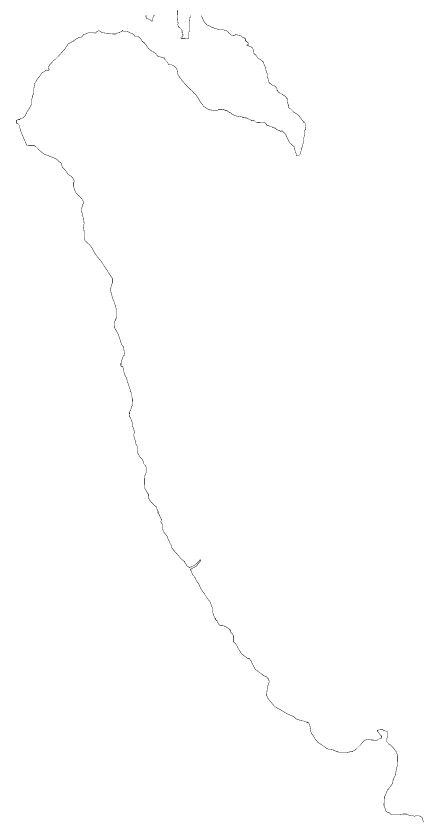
# Model space of a CAD drawing. Header units: metres. Extents: x 290190 to 339802, y 1811045 to 1991312.
# Drawn here: x 301337 to 304190, y 1946250 to 1951883 of the extents above; entities that cross this region are included whole.
import ezdxf

# ---------------------------------------------------------------- set-up
doc = ezdxf.new("R2010")
doc.units = ezdxf.units.M
doc.header["$MEASUREMENT"] = 0
doc.layers.add('HAZARDS LINE', color=1, linetype='Continuous')

msp = doc.modelspace()

# ---------------------------------------------------------------- linework, layer by layer
at = {"layer": 'HAZARDS LINE', "lineweight": 18}
for points in [[(302555.1, 1951888.8, 3.01, 3.01, 0), (302550.6, 1951848.7, 3.01, 3.01, 0), (302549.9, 1951776.4, 3.01, 3.01, 0), (302545.8, 1951772.4, 3.01, 3.01, 0), (302545.4, 1951728.2, 3.01, 3.01, 0), (302541.3, 1951724.2, 3.01, 3.01, 0), (302493.1, 1951724.7, 3.01, 3.01, 0), (302493.2, 1951728.8, 3.01, 3.01, 0), (302489.2, 1951728.8, 3.01, 3.01, 0), (302489.2, 1951732.8, 3.01, 3.01, 0), (302493.3, 1951736.8, 3.01, 3.01, 0), (302501.3, 1951736.7, 3.01, 3.01, 0), (302501.4, 1951744.7, 3.01, 3.01, 0), (302505.4, 1951748.7, 3.01, 3.01, 0), (302505.5, 1951752.7, 3.01, 3.01, 0), (302501.5, 1951752.8, 3.01, 3.01, 0), (302501.6, 1951768.8, 3.01, 3.01, 0), (302497.6, 1951768.9, 3.01, 3.01, 0), (302497.8, 1951785, 3.01, 3.01, 0), (302493.7, 1951785, 3.01, 3.01, 0), (302493.8, 1951789, 3.01, 3.01, 0), (302489.8, 1951793.1, 3.01, 3.01, 0), (302485.8, 1951797.1, 3.01, 3.01, 0), (302481.9, 1951801.2, 3.01, 3.01, 0), (302477.9, 1951805.2, 3.01, 3.01, 0), (302473.9, 1951805.3, 3.01, 3.01, 0), (302473.9, 1951809.3, 3.01, 3.01, 0), (302469.9, 1951813.4, 3.01, 3.01, 0), (302470, 1951817.4, 3.01, 3.01, 0), (302466, 1951821.4, 3.01, 3.01, 0), (302470.1, 1951829.4, 3.01, 3.01, 0), (302466.4, 1951865.6, 3.01, 3.01, 0), (302467.1, 1951925.9, 3.01, 3.01, 0)], [(304188.2, 1946240.8, 3.02, 3.02, 0), (304180.3, 1946261, 3.02, 3.02, 0), (304176.3, 1946273.1, 3.02, 3.02, 0), (304172.3, 1946277.2, 3.02, 3.02, 0), (304156.3, 1946285.4, 3.02, 3.02, 0), (304132.1, 1946285.6, 3.02, 3.02, 0), (304124, 1946281.6, 3.02, 3.02, 0), (304115.9, 1946285.7, 3.02, 3.02, 0), (304095.8, 1946285.9, 3.02, 3.02, 0), (304075.7, 1946294.1, 3.02, 3.02, 0), (304067.6, 1946294.1, 3.02, 3.02, 0), (304067.6, 1946298.2, 3.02, 3.02, 0), (304043.4, 1946298.4, 3.02, 3.02, 0), (304019.2, 1946294.5, 3.02, 3.02, 0), (303966.8, 1946294.9, 3.02, 3.02, 0), (303954.7, 1946299, 3.02, 3.02, 0), (303946.7, 1946307.2, 3.02, 3.02, 0), (303934.6, 1946311.3, 3.02, 3.02, 0), (303922.6, 1946319.4, 3.02, 3.02, 0), (303922.6, 1946323.5, 3.02, 3.02, 0), (303918.7, 1946335.6, 3.02, 3.02, 0), (303910.8, 1946355.8, 3.02, 3.02, 0), (303911.1, 1946404.2, 3.02, 3.02, 0), (303915.2, 1946408.2, 3.02, 3.02, 0), (303915.3, 1946420.3, 3.02, 3.02, 0), (303923.5, 1946436.4, 3.02, 3.02, 0), (303927.6, 1946448.5, 3.02, 3.02, 0), (303935.8, 1946468.6, 3.02, 3.02, 0), (303939.9, 1946468.6, 3.02, 3.02, 0), (303956.2, 1946492.6, 3.02, 3.02, 0), (303968.4, 1946508.7, 3.02, 3.02, 0), (303976.7, 1946544.9, 3.02, 3.02, 0), (303984.9, 1946557, 3.02, 3.02, 0), (303989, 1946569, 3.02, 3.02, 0), (303993.2, 1946589.2, 3.02, 3.02, 0), (303997.4, 1946613.3, 3.02, 3.02, 0), (304001.6, 1946629.4, 3.02, 3.02, 0), (304005.7, 1946645.5, 3.02, 3.02, 0), (304006.1, 1946702, 3.02, 3.02, 0), (304002.2, 1946718.2, 3.02, 3.02, 0), (303998.2, 1946722.2, 3.02, 3.02, 0), (303998.3, 1946734.3, 3.02, 3.02, 0), (303990.3, 1946738.4, 3.02, 3.02, 0), (303986.3, 1946746.5, 3.02, 3.02, 0), (303978.3, 1946758.7, 3.02, 3.02, 0), (303958.3, 1946779, 3.02, 3.02, 0), (303946.3, 1946787.2, 3.02, 3.02, 0), (303938.3, 1946795.3, 3.02, 3.02, 0), (303930.3, 1946803.4, 3.02, 3.02, 0), (303930.4, 1946823.6, 3.02, 3.02, 0), (303934.6, 1946843.7, 3.02, 3.02, 0), (303934.9, 1946876, 3.02, 3.02, 0), (303922.8, 1946876.1, 3.02, 3.02, 0), (303918.8, 1946880.2, 3.02, 3.02, 0), (303910.7, 1946880.2, 3.02, 3.02, 0), (303910.7, 1946884.2, 3.02, 3.02, 0), (303906.7, 1946884.3, 3.02, 3.02, 0), (303902.7, 1946888.3, 3.02, 3.02, 0), (303894.7, 1946892.4, 3.02, 3.02, 0), (303890.6, 1946888.4, 3.02, 3.02, 0), (303886.6, 1946888.5, 3.02, 3.02, 0), (303862.3, 1946884.6, 3.02, 3.02, 0), (303862.3, 1946880.6, 3.02, 3.02, 0), (303866.3, 1946880.6, 3.02, 3.02, 0), (303866.3, 1946876.5, 3.02, 3.02, 0), (303870.3, 1946872.5, 3.02, 3.02, 0), (303870.3, 1946868.4, 3.02, 3.02, 0), (303878.3, 1946860.3, 3.02, 3.02, 0), (303890.3, 1946844.1, 3.02, 3.02, 0), (303894.3, 1946844, 3.02, 3.02, 0), (303894.2, 1946831.9, 3.02, 3.02, 0), (303890.1, 1946827.9, 3.02, 3.02, 0), (303886.1, 1946823.9, 3.02, 3.02, 0), (303874, 1946824, 3.02, 3.02, 0), (303869.9, 1946820, 3.02, 3.02, 0), (303865.9, 1946820, 3.02, 3.02, 0), (303865.8, 1946816, 3.02, 3.02, 0), (303845.7, 1946812.1, 3.02, 3.02, 0), (303837.6, 1946816.2, 3.02, 3.02, 0), (303821.5, 1946816.3, 3.02, 3.02, 0), (303789.3, 1946820.6, 3.02, 3.02, 0), (303773.1, 1946812.7, 3.02, 3.02, 0), (303760.9, 1946800.7, 3.02, 3.02, 0), (303748.7, 1946784.6, 3.02, 3.02, 0), (303732.4, 1946768.6, 3.02, 3.02, 0), (303720.2, 1946756.6, 3.02, 3.02, 0), (303712.1, 1946748.6, 3.02, 3.02, 0), (303691.8, 1946736.7, 3.02, 3.02, 0), (303683.8, 1946736.7, 3.02, 3.02, 0), (303671.6, 1946732.8, 3.02, 3.02, 0), (303651.4, 1946728.9, 3.02, 3.02, 0), (303595, 1946729.3, 3.02, 3.02, 0), (303591, 1946733.4, 3.02, 3.02, 0), (303574.9, 1946737.5, 3.02, 3.02, 0), (303558.8, 1946745.7, 3.02, 3.02, 0), (303534.6, 1946749.9, 3.02, 3.02, 0), (303522.5, 1946750, 3.02, 3.02, 0), (303502.5, 1946762.3, 3.02, 3.02, 0), (303478.4, 1946778.6, 3.02, 3.02, 0), (303462.3, 1946790.8, 3.02, 3.02, 0), (303446.3, 1946799, 3.02, 3.02, 0), (303442.3, 1946807.1, 3.02, 3.02, 0), (303430.3, 1946819.3, 3.02, 3.02, 0), (303414.4, 1946847.7, 3.02, 3.02, 0), (303402.4, 1946863.9, 3.02, 3.02, 0), (303398.5, 1946876, 3.02, 3.02, 0), (303394.6, 1946900.2, 3.02, 3.02, 0), (303390.8, 1946924.5, 3.02, 3.02, 0), (303378.8, 1946940.7, 3.02, 3.02, 0), (303378.8, 1946936.7, 3.02, 3.02, 0), (303374.7, 1946936.7, 3.02, 3.02, 0), (303374.8, 1946940.7, 3.02, 3.02, 0), (303354.6, 1946944.9, 3.02, 3.02, 0), (303338.5, 1946953.1, 3.02, 3.02, 0), (303310.3, 1946957.4, 3.02, 3.02, 0), (303294.3, 1946965.5, 3.02, 3.02, 0), (303282.3, 1946977.7, 3.02, 3.02, 0), (303266.2, 1946985.9, 3.02, 3.02, 0), (303234, 1946998.3, 3.02, 3.02, 0), (303214, 1947010.5, 3.02, 3.02, 0), (303181.8, 1947030.9, 3.02, 3.02, 0), (303157.7, 1947043.2, 3.02, 3.02, 0), (303141.7, 1947055.4, 3.02, 3.02, 0), (303113.7, 1947087.9, 3.02, 3.02, 0), (303101.7, 1947104.1, 3.02, 3.02, 0), (303093.7, 1947112.3, 3.02, 3.02, 0), (303093.8, 1947120.3, 3.02, 3.02, 0), (303089.8, 1947128.4, 3.02, 3.02, 0), (303089.9, 1947136.5, 3.02, 3.02, 0), (303094.2, 1947180.8, 3.02, 3.02, 0), (303098.4, 1947196.9, 3.02, 3.02, 0), (303102.5, 1947209, 3.02, 3.02, 0), (303106.6, 1947221.1, 3.02, 3.02, 0), (303106.7, 1947229.2, 3.02, 3.02, 0), (303102.8, 1947241.3, 3.02, 3.02, 0), (303102.8, 1947245.3, 3.02, 3.02, 0), (303098.8, 1947245.3, 3.02, 3.02, 0), (303094.8, 1947249.4, 3.02, 3.02, 0), (303094.8, 1947253.4, 3.02, 3.02, 0), (303090.8, 1947253.5, 3.02, 3.02, 0), (303090.8, 1947257.5, 3.02, 3.02, 0), (303086.8, 1947257.5, 3.02, 3.02, 0), (303070.7, 1947265.7, 3.02, 3.02, 0), (303054.6, 1947278, 3.02, 3.02, 0), (303042.6, 1947286.1, 3.02, 3.02, 0), (303006.5, 1947314.6, 3.02, 3.02, 0), (302994.6, 1947338.9, 3.02, 3.02, 0), (302986.7, 1947355.1, 3.02, 3.02, 0), (302982.7, 1947367.2, 3.02, 3.02, 0), (302974.7, 1947375.4, 3.02, 3.02, 0), (302970.7, 1947383.5, 3.02, 3.02, 0), (302966.7, 1947387.5, 3.02, 3.02, 0), (302954.6, 1947387.6, 3.02, 3.02, 0), (302918.6, 1947416.1, 3.02, 3.02, 0), (302914.6, 1947420.2, 3.02, 3.02, 0), (302898.6, 1947444.5, 3.02, 3.02, 0), (302890.6, 1947456.7, 3.02, 3.02, 0), (302882.7, 1947472.9, 3.02, 3.02, 0), (302878.7, 1947481, 3.02, 3.02, 0), (302862.7, 1947501.3, 3.02, 3.02, 0), (302858.7, 1947501.3, 3.02, 3.02, 0), (302859, 1947545.7, 3.02, 3.02, 0), (302855, 1947545.7, 3.02, 3.02, 0), (302855, 1947549.7, 3.02, 3.02, 0), (302851.1, 1947557.8, 3.02, 3.02, 0), (302847.1, 1947561.9, 3.02, 3.02, 0), (302843.1, 1947565.9, 3.02, 3.02, 0), (302839.1, 1947570, 3.02, 3.02, 0), (302835.1, 1947574.1, 3.02, 3.02, 0), (302835.2, 1947586.2, 3.02, 3.02, 0), (302831.1, 1947586.2, 3.02, 3.02, 0), (302831.1, 1947590.2, 3.02, 3.02, 0), (302827.1, 1947594.3, 3.02, 3.02, 0), (302823.1, 1947594.3, 3.02, 3.02, 0), (302819.1, 1947598.4, 3.02, 3.02, 0), (302815.1, 1947602.5, 3.02, 3.02, 0), (302799, 1947610.6, 3.02, 3.02, 0), (302795, 1947610.7, 3.02, 3.02, 0), (302791, 1947614.7, 3.02, 3.02, 0), (302787, 1947614.8, 3.02, 3.02, 0), (302778.9, 1947618.9, 3.02, 3.02, 0), (302766.8, 1947619, 3.02, 3.02, 0), (302754.8, 1947623.1, 3.02, 3.02, 0), (302754.8, 1947627.1, 3.02, 3.02, 0), (302742.9, 1947647.4, 3.02, 3.02, 0), (302742.9, 1947651.4, 3.02, 3.02, 0), (302738.8, 1947651.4, 3.02, 3.02, 0), (302734.8, 1947655.5, 3.02, 3.02, 0), (302734.9, 1947659.5, 3.02, 3.02, 0), (302730.8, 1947659.6, 3.02, 3.02, 0), (302730.9, 1947667.6, 3.02, 3.02, 0), (302726.9, 1947667.7, 3.02, 3.02, 0), (302726.9, 1947675.7, 3.02, 3.02, 0), (302718.9, 1947683.9, 3.02, 3.02, 0), (302711.1, 1947716.2, 3.02, 3.02, 0), (302711.3, 1947736.4, 3.02, 3.02, 0), (302699.4, 1947768.7, 3.02, 3.02, 0), (302695.5, 1947780.8, 3.02, 3.02, 0), (302679.5, 1947801.1, 3.02, 3.02, 0), (302647.6, 1947849.8, 3.02, 3.02, 0), (302631.6, 1947870.1, 3.02, 3.02, 0), (302615.7, 1947906.5, 3.02, 3.02, 0), (302603.8, 1947922.7, 3.02, 3.02, 0), (302595.8, 1947934.9, 3.02, 3.02, 0), (302591.9, 1947951, 3.02, 3.02, 0), (302587.9, 1947951.1, 3.02, 3.02, 0), (302583.9, 1947959.2, 3.02, 3.02, 0), (302579.9, 1947963.2, 3.02, 3.02, 0), (302575.9, 1947967.3, 3.02, 3.02, 0), (302571.9, 1947971.4, 3.02, 3.02, 0), (302567.9, 1947975.4, 3.02, 3.02, 0), (302567.9, 1947983.5, 3.02, 3.02, 0), (302560, 1947999.7, 3.02, 3.02, 0), (302560, 1948007.8, 3.02, 3.02, 0), (302556, 1948011.8, 3.02, 3.02, 0), (302596.5, 1948031.7, 3.02, 3.02, 0), (302600.6, 1948035.7, 3.02, 3.02, 0), (302608.7, 1948047.7, 3.02, 3.02, 0), (302621, 1948063.8, 3.02, 3.02, 0), (302629.1, 1948071.8, 3.02, 3.02, 0), (302629.1, 1948075.8, 3.02, 3.02, 0), (302621.1, 1948075.9, 3.02, 3.02, 0), (302612.9, 1948063.8, 3.02, 3.02, 0), (302596.6, 1948047.8, 3.02, 3.02, 0), (302580.4, 1948035.8, 3.02, 3.02, 0), (302564.2, 1948027.9, 3.02, 3.02, 0), (302548.1, 1948024, 3.02, 3.02, 0), (302536, 1948032.1, 3.02, 3.02, 0), (302532, 1948036.2, 3.02, 3.02, 0), (302528.1, 1948044.3, 3.02, 3.02, 0), (302520.1, 1948052.4, 3.02, 3.02, 0), (302516.1, 1948060.5, 3.02, 3.02, 0), (302516.1, 1948064.6, 3.02, 3.02, 0), (302508.1, 1948068.7, 3.02, 3.02, 0), (302504.1, 1948072.7, 3.02, 3.02, 0), (302500.1, 1948076.8, 3.02, 3.02, 0), (302484, 1948089, 3.02, 3.02, 0), (302484.1, 1948093, 3.02, 3.02, 0), (302460.1, 1948121.5, 3.02, 3.02, 0), (302456.1, 1948125.5, 3.02, 3.02, 0), (302448.1, 1948133.7, 3.02, 3.02, 0), (302444.1, 1948137.7, 3.02, 3.02, 0), (302444.1, 1948141.8, 3.02, 3.02, 0), (302440.1, 1948141.8, 3.02, 3.02, 0), (302440.1, 1948145.8, 3.02, 3.02, 0), (302436.1, 1948145.8, 3.02, 3.02, 0), (302432.1, 1948153.9, 3.02, 3.02, 0), (302428.1, 1948154, 3.02, 3.02, 0), (302428.1, 1948158, 3.02, 3.02, 0), (302424.1, 1948162.1, 3.02, 3.02, 0), (302424.2, 1948178.2, 3.02, 3.02, 0), (302412.2, 1948194.4, 3.02, 3.02, 0), (302404.3, 1948214.7, 3.02, 3.02, 0), (302400.3, 1948222.8, 3.02, 3.02, 0), (302392.4, 1948243, 3.02, 3.02, 0), (302376.5, 1948263.3, 3.02, 3.02, 0), (302372.5, 1948267.3, 3.02, 3.02, 0), (302372.5, 1948271.4, 3.02, 3.02, 0), (302368.4, 1948271.4, 3.02, 3.02, 0), (302368.5, 1948279.5, 3.02, 3.02, 0), (302364.5, 1948283.5, 3.02, 3.02, 0), (302364.5, 1948287.6, 3.02, 3.02, 0), (302360.5, 1948287.6, 3.02, 3.02, 0), (302360.7, 1948319.9, 3.02, 3.02, 0), (302356.8, 1948332, 3.02, 3.02, 0), (302348.8, 1948344.2, 3.02, 3.02, 0), (302353, 1948356.2, 3.02, 3.02, 0), (302353, 1948360.3, 3.02, 3.02, 0), (302349, 1948368.4, 3.02, 3.02, 0), (302345, 1948376.5, 3.02, 3.02, 0), (302341.1, 1948384.6, 3.02, 3.02, 0), (302333.2, 1948404.8, 3.02, 3.02, 0), (302329.1, 1948404.8, 3.02, 3.02, 0), (302329.2, 1948420.9, 3.02, 3.02, 0), (302325.2, 1948425, 3.02, 3.02, 0), (302325.3, 1948429, 3.02, 3.02, 0), (302321.3, 1948433.1, 3.02, 3.02, 0), (302321.4, 1948445.2, 3.02, 3.02, 0), (302317.4, 1948449.3, 3.02, 3.02, 0), (302309.3, 1948453.4, 3.02, 3.02, 0), (302293.3, 1948469.6, 3.02, 3.02, 0), (302281.3, 1948481.8, 3.02, 3.02, 0), (302269.3, 1948498, 3.02, 3.02, 0), (302261.4, 1948514.2, 3.02, 3.02, 0), (302261.6, 1948538.4, 3.02, 3.02, 0), (302257.5, 1948538.5, 3.02, 3.02, 0), (302257.6, 1948542.5, 3.02, 3.02, 0), (302237.6, 1948574.9, 3.02, 3.02, 0), (302237.8, 1948599.1, 3.02, 3.02, 0), (302233.8, 1948603.2, 3.02, 3.02, 0), (302234.3, 1948663.7, 3.02, 3.02, 0), (302238.3, 1948667.7, 3.02, 3.02, 0), (302246.6, 1948687.8, 3.02, 3.02, 0), (302246.8, 1948724.1, 3.02, 3.02, 0), (302242.9, 1948732.2, 3.02, 3.02, 0), (302242.9, 1948736.2, 3.02, 3.02, 0), (302238.9, 1948740.3, 3.02, 3.02, 0), (302234.9, 1948744.4, 3.02, 3.02, 0), (302230.9, 1948748.4, 3.02, 3.02, 0), (302230.9, 1948752.5, 3.02, 3.02, 0), (302227, 1948764.6, 3.02, 3.02, 0), (302219, 1948780.8, 3.02, 3.02, 0), (302203, 1948797, 3.02, 3.02, 0), (302187.1, 1948825.4, 3.02, 3.02, 0), (302183.2, 1948841.6, 3.02, 3.02, 0), (302183.4, 1948873.8, 3.02, 3.02, 0), (302175.5, 1948886, 3.02, 3.02, 0), (302171.6, 1948906.2, 3.02, 3.02, 0), (302159.8, 1948946.6, 3.02, 3.02, 0), (302164, 1948970.8, 3.02, 3.02, 0), (302160.1, 1948991, 3.02, 3.02, 0), (302152.2, 1949011.2, 3.02, 3.02, 0), (302148.4, 1949039.5, 3.02, 3.02, 0), (302136.5, 1949071.8, 3.02, 3.02, 0), (302128.6, 1949084, 3.02, 3.02, 0), (302132.6, 1949084, 3.02, 3.02, 0), (302132.7, 1949100.1, 3.02, 3.02, 0), (302128.7, 1949100.1, 3.02, 3.02, 0), (302128.7, 1949108.2, 3.02, 3.02, 0), (302132.8, 1949108.2, 3.02, 3.02, 0), (302132.9, 1949120.3, 3.02, 3.02, 0), (302136.9, 1949120.2, 3.02, 3.02, 0), (302141.1, 1949136.3, 3.02, 3.02, 0), (302145.2, 1949152.4, 3.02, 3.02, 0), (302153.3, 1949160.5, 3.02, 3.02, 0), (302153.6, 1949188.7, 3.02, 3.02, 0), (302149.5, 1949188.7, 3.02, 3.02, 0), (302149.6, 1949204.9, 3.02, 3.02, 0), (302145.8, 1949225, 3.02, 3.02, 0), (302145.9, 1949237.2, 3.02, 3.02, 0), (302141.8, 1949241.2, 3.02, 3.02, 0), (302141.9, 1949249.3, 3.02, 3.02, 0), (302137.9, 1949253.3, 3.02, 3.02, 0), (302137.9, 1949257.4, 3.02, 3.02, 0), (302134, 1949265.5, 3.02, 3.02, 0), (302134, 1949269.5, 3.02, 3.02, 0), (302122.2, 1949305.9, 3.02, 3.02, 0), (302122.2, 1949309.9, 3.02, 3.02, 0), (302118.2, 1949314, 3.02, 3.02, 0), (302114.2, 1949318.1, 3.02, 3.02, 0), (302114.3, 1949326.1, 3.02, 3.02, 0), (302110.4, 1949346.3, 3.02, 3.02, 0), (302102.4, 1949362.5, 3.02, 3.02, 0), (302098.4, 1949366.6, 3.02, 3.02, 0), (302090.5, 1949390.9, 3.02, 3.02, 0), (302090.7, 1949407, 3.02, 3.02, 0), (302086.7, 1949419.1, 3.02, 3.02, 0), (302082.8, 1949427.2, 3.02, 3.02, 0), (302078.8, 1949431.3, 3.02, 3.02, 0), (302074.7, 1949427.3, 3.02, 3.02, 0), (302070.7, 1949431.3, 3.02, 3.02, 0), (302070.8, 1949443.4, 3.02, 3.02, 0), (302066.7, 1949443.5, 3.02, 3.02, 0), (302066.8, 1949447.5, 3.02, 3.02, 0), (302070.8, 1949447.5, 3.02, 3.02, 0), (302070.9, 1949455.5, 3.02, 3.02, 0), (302087.4, 1949507.9, 3.02, 3.02, 0), (302091.4, 1949507.8, 3.02, 3.02, 0), (302095.5, 1949511.8, 3.02, 3.02, 0), (302087.9, 1949572.4, 3.02, 3.02, 0), (302083.9, 1949572.4, 3.02, 3.02, 0), (302083.9, 1949576.5, 3.02, 3.02, 0), (302079.9, 1949576.5, 3.02, 3.02, 0), (302075.8, 1949580.5, 3.02, 3.02, 0), (302068, 1949604.8, 3.02, 3.02, 0), (302052.2, 1949653.3, 3.02, 3.02, 0), (302026.6, 1949700.5, 3.01, 3.01, 0), (302022.8, 1949716.6, 3.01, 3.01, 0), (302022.9, 1949732.6, 3.01, 3.01, 0), (302027.1, 1949748.7, 3.01, 3.01, 0), (302031.2, 1949752.6, 3.01, 3.01, 0), (302031.2, 1949756.7, 3.01, 3.01, 0), (302035.2, 1949756.6, 3.01, 3.01, 0), (302035.4, 1949768.7, 3.01, 3.01, 0), (302039.4, 1949772.6, 3.01, 3.01, 0), (302039.9, 1949820.9, 3.01, 3.01, 0), (302036.1, 1949837, 3.01, 3.01, 0), (302032.2, 1949853.1, 3.01, 3.01, 0), (302024.4, 1949877.3, 3.01, 3.01, 0), (302012.7, 1949905.5, 3.01, 3.01, 0), (302004.9, 1949933.7, 3.01, 3.01, 0), (302001, 1949945.8, 3.01, 3.01, 0), (301997.2, 1949970, 3.01, 3.01, 0), (302001.5, 1949990, 3.01, 3.01, 0), (302005.6, 1950006, 3.01, 3.01, 0), (302009.7, 1950014, 3.01, 3.01, 0), (302010.1, 1950046.2, 3.01, 3.01, 0), (301986.3, 1950082.6, 3.01, 3.01, 0), (301931, 1950167.5, 3.01, 3.01, 0), (301907.1, 1950195.9, 3.01, 3.01, 0), (301883.4, 1950228.3, 3.01, 3.01, 0), (301867.6, 1950260.6, 3.01, 3.01, 0), (301847.8, 1950284.9, 3.01, 3.01, 0), (301819.9, 1950309.3, 3.01, 3.01, 0), (301816, 1950317.3, 3.01, 3.01, 0), (301812.1, 1950333.4, 3.01, 3.01, 0), (301812.5, 1950373.6, 3.01, 3.01, 0), (301808.8, 1950405.8, 3.01, 3.01, 0), (301809, 1950417.8, 3.01, 3.01, 0), (301813.1, 1950429.9, 3.01, 3.01, 0), (301809.4, 1950458, 3.01, 3.01, 0), (301801.7, 1950490.2, 3.01, 3.01, 0), (301794, 1950522.5, 3.01, 3.01, 0), (301794, 1950530.5, 3.01, 3.01, 0), (301802.4, 1950562.6, 3.01, 3.01, 0), (301810.6, 1950574.5, 3.01, 3.01, 0), (301806.7, 1950586.6, 3.01, 3.01, 0), (301798.8, 1950602.8, 3.01, 3.01, 0), (301790.8, 1950610.9, 3.01, 3.01, 0), (301774.9, 1950627.1, 3.01, 3.01, 0), (301755.1, 1950647.4, 3.01, 3.01, 0), (301743.3, 1950671.6, 3.01, 3.01, 0), (301739.4, 1950691.8, 3.01, 3.01, 0), (301739.7, 1950719.9, 3.01, 3.01, 0), (301743.8, 1950723.9, 3.01, 3.01, 0), (301739.9, 1950740, 3.01, 3.01, 0), (301728, 1950756.2, 3.01, 3.01, 0), (301712.1, 1950768.4, 3.01, 3.01, 0), (301700.1, 1950776.5, 3.01, 3.01, 0), (301680.3, 1950804.9, 3.01, 3.01, 0), (301668.4, 1950817, 3.01, 3.01, 0), (301660.5, 1950825.2, 3.01, 3.01, 0), (301656.6, 1950837.3, 3.01, 3.01, 0), (301652.7, 1950853.4, 3.01, 3.01, 0), (301640.7, 1950861.5, 3.01, 3.01, 0), (301620.9, 1950881.8, 3.01, 3.01, 0), (301580.9, 1950898.3, 3.01, 3.01, 0), (301528.8, 1950918.9, 3.01, 3.01, 0), (301501, 1950943.3, 3.01, 3.01, 0), (301485.1, 1950959.5, 3.01, 3.01, 0), (301477.1, 1950967.7, 3.01, 3.01, 0), (301465.1, 1950975.8, 3.01, 3.01, 0), (301412.9, 1950976.3, 3.01, 3.01, 0), (301405.1, 1950992.5, 3.01, 3.01, 0), (301401.1, 1951000.6, 3.01, 3.01, 0), (301393.3, 1951020.7, 3.01, 3.01, 0), (301373.7, 1951065.1, 3.01, 3.01, 0), (301362, 1951101.4, 3.01, 3.01, 0), (301362.1, 1951117.5, 3.01, 3.01, 0), (301354.2, 1951125.6, 3.01, 3.01, 0), (301338.2, 1951133.8, 3.01, 3.01, 0), (301338.4, 1951153.9, 3.01, 3.01, 0), (301350.5, 1951157.8, 3.01, 3.01, 0), (301362.5, 1951157.7, 3.01, 3.01, 0), (301362.6, 1951161.7, 3.01, 3.01, 0), (301382.8, 1951169.5, 3.01, 3.01, 0), (301399, 1951185.4, 3.01, 3.01, 0), (301411.3, 1951209.4, 3.01, 3.01, 0), (301431.7, 1951241.3, 3.01, 3.01, 0), (301444, 1951265.3, 3.01, 3.01, 0), (301444.3, 1951297.5, 3.01, 3.01, 0), (301452.5, 1951317.5, 3.01, 3.01, 0), (301452.6, 1951325.5, 3.01, 3.01, 0), (301460.9, 1951345.5, 3.01, 3.01, 0), (301461.2, 1951377.6, 3.01, 3.01, 0), (301465.5, 1951405.7, 3.01, 3.01, 0), (301481.9, 1951437.7, 3.01, 3.01, 0), (301498.2, 1951457.6, 3.01, 3.01, 0), (301514.5, 1951481.6, 3.01, 3.01, 0), (301518.5, 1951485.5, 3.01, 3.01, 0), (301538.7, 1951497.4, 3.01, 3.01, 0), (301546.9, 1951505.3, 3.01, 3.01, 0), (301558.9, 1951501.2, 3.01, 3.01, 0), (301562.9, 1951501.2, 3.01, 3.01, 0), (301566.9, 1951505.1, 3.01, 3.01, 0), (301567, 1951513.2, 3.01, 3.01, 0), (301563, 1951517.2, 3.01, 3.01, 0), (301563.2, 1951529.3, 3.01, 3.01, 0), (301567.2, 1951533.3, 3.01, 3.01, 0), (301567.3, 1951537.3, 3.01, 3.01, 0), (301587.6, 1951557.2, 3.01, 3.01, 0), (301587.6, 1951561.2, 3.01, 3.01, 0), (301591.7, 1951565.2, 3.01, 3.01, 0), (301595.7, 1951569.1, 3.01, 3.01, 0), (301611.9, 1951581, 3.01, 3.01, 0), (301628.1, 1951596.9, 3.01, 3.01, 0), (301681, 1951656.7, 3.01, 3.01, 0), (301701.4, 1951688.6, 3.01, 3.01, 0), (301717.5, 1951696.5, 3.01, 3.01, 0), (301729.7, 1951704.4, 3.01, 3.01, 0), (301733.7, 1951704.3, 3.01, 3.01, 0), (301737.7, 1951708.3, 3.01, 3.01, 0), (301741.8, 1951712.3, 3.01, 3.01, 0), (301749.9, 1951716.2, 3.01, 3.01, 0), (301753.9, 1951720.2, 3.01, 3.01, 0), (301774.1, 1951732, 3.01, 3.01, 0), (301782.2, 1951736, 3.01, 3.01, 0), (301794.3, 1951735.9, 3.01, 3.01, 0), (301806.4, 1951747.8, 3.01, 3.01, 0), (301806.5, 1951751.8, 3.01, 3.01, 0), (301818.6, 1951755.7, 3.01, 3.01, 0), (301834.7, 1951763.6, 3.01, 3.01, 0), (301850.8, 1951767.4, 3.01, 3.01, 0), (301878.9, 1951767.1, 3.01, 3.01, 0), (301886.9, 1951763, 3.01, 3.01, 0), (301890.9, 1951763, 3.01, 3.01, 0), (301895, 1951767, 3.01, 3.01, 0), (301903.1, 1951774.9, 3.01, 3.01, 0), (301907.1, 1951774.9, 3.01, 3.01, 0), (301911.2, 1951778.9, 3.01, 3.01, 0), (301919.2, 1951778.8, 3.01, 3.01, 0), (301939.2, 1951766.5, 3.01, 3.01, 0), (301975.3, 1951762.1, 3.01, 3.01, 0), (301995.3, 1951757.9, 3.01, 3.01, 0), (302035.5, 1951757.5, 3.01, 3.01, 0), (302047.6, 1951765.4, 3.01, 3.01, 0), (302055.7, 1951765.3, 3.01, 3.01, 0), (302059.7, 1951769.3, 3.01, 3.01, 0), (302063.7, 1951769.3, 3.01, 3.01, 0), (302067.8, 1951773.3, 3.01, 3.01, 0), (302071.8, 1951773.2, 3.01, 3.01, 0), (302075.9, 1951777.2, 3.01, 3.01, 0), (302079.9, 1951777.2, 3.01, 3.01, 0), (302079.9, 1951781.2, 3.01, 3.01, 0), (302084, 1951781.1, 3.01, 3.01, 0), (302087.9, 1951777.1, 3.01, 3.01, 0), (302112, 1951776.8, 3.01, 3.01, 0), (302128, 1951768.6, 3.01, 3.01, 0), (302156, 1951756.3, 3.01, 3.01, 0), (302164, 1951748.2, 3.01, 3.01, 0), (302167.9, 1951740.1, 3.01, 3.01, 0), (302192, 1951739.9, 3.01, 3.01, 0), (302196, 1951735.8, 3.01, 3.01, 0), (302199.9, 1951731.7, 3.01, 3.01, 0), (302207.9, 1951723.6, 3.01, 3.01, 0), (302211.9, 1951719.6, 3.01, 3.01, 0), (302215.8, 1951707.5, 3.01, 3.01, 0), (302219.8, 1951707.4, 3.01, 3.01, 0), (302219.7, 1951703.4, 3.01, 3.01, 0), (302223.8, 1951703.4, 3.01, 3.01, 0), (302227.7, 1951699.3, 3.01, 3.01, 0), (302231.8, 1951699.3, 3.01, 3.01, 0), (302231.7, 1951695.3, 3.01, 3.01, 0), (302235.7, 1951695.2, 3.01, 3.01, 0), (302235.7, 1951691.2, 3.01, 3.01, 0), (302239.7, 1951687.1, 3.01, 3.01, 0), (302251.6, 1951675, 3.01, 3.01, 0), (302251.6, 1951670.9, 3.01, 3.01, 0), (302255.5, 1951666.9, 3.01, 3.01, 0), (302271.4, 1951646.6, 3.01, 3.01, 0), (302275.4, 1951646.6, 3.01, 3.01, 0), (302279.4, 1951642.5, 3.01, 3.01, 0), (302283.4, 1951638.5, 3.01, 3.01, 0), (302287.4, 1951638.4, 3.01, 3.01, 0), (302291.4, 1951634.4, 3.01, 3.01, 0), (302295.4, 1951634.3, 3.01, 3.01, 0), (302303.3, 1951626.2, 3.01, 3.01, 0), (302311.3, 1951622.1, 3.01, 3.01, 0), (302315.3, 1951622.1, 3.01, 3.01, 0), (302319.3, 1951618, 3.01, 3.01, 0), (302319.2, 1951610, 3.01, 3.01, 0), (302323.2, 1951609.9, 3.01, 3.01, 0), (302323.2, 1951605.9, 3.01, 3.01, 0), (302327.2, 1951601.9, 3.01, 3.01, 0), (302331.2, 1951601.8, 3.01, 3.01, 0), (302331.2, 1951597.8, 3.01, 3.01, 0), (302343.2, 1951597.7, 3.01, 3.01, 0), (302367.2, 1951589.4, 3.01, 3.01, 0), (302375.3, 1951589.3, 3.01, 3.01, 0), (302375.2, 1951581.3, 3.01, 3.01, 0), (302379.2, 1951577.2, 3.01, 3.01, 0), (302387.1, 1951569.1, 3.01, 3.01, 0), (302391.1, 1951565.1, 3.01, 3.01, 0), (302395.1, 1951561, 3.01, 3.01, 0), (302399, 1951552.9, 3.01, 3.01, 0), (302402.9, 1951544.8, 3.01, 3.01, 0), (302419, 1951544.7, 3.01, 3.01, 0), (302443, 1951532.4, 3.01, 3.01, 0), (302446.9, 1951528.3, 3.01, 3.01, 0), (302450.9, 1951524.3, 3.01, 3.01, 0), (302458.9, 1951516.2, 3.01, 3.01, 0), (302458.8, 1951512.1, 3.01, 3.01, 0), (302462.8, 1951508.1, 3.01, 3.01, 0), (302466.5, 1951479.9, 3.01, 3.01, 0), (302482.3, 1951451.6, 3.01, 3.01, 0), (302498.2, 1951431.4, 3.01, 3.01, 0), (302533.9, 1951390.8, 3.01, 3.01, 0), (302545.9, 1951378.7, 3.01, 3.01, 0), (302549.8, 1951374.6, 3.01, 3.01, 0), (302553.8, 1951370.5, 3.01, 3.01, 0), (302577.7, 1951350.2, 3.01, 3.01, 0), (302577.7, 1951346.2, 3.01, 3.01, 0), (302581.6, 1951342.1, 3.01, 3.01, 0), (302585.6, 1951338.1, 3.01, 3.01, 0), (302589.6, 1951338, 3.01, 3.01, 0), (302613.4, 1951305.7, 3.01, 3.01, 0), (302617.3, 1951297.6, 3.01, 3.01, 0), (302617.3, 1951293.6, 3.01, 3.01, 0), (302645.1, 1951257.1, 3.01, 3.01, 0), (302645, 1951253.1, 3.01, 3.01, 0), (302684.9, 1951228.6, 3.01, 3.01, 0), (302705, 1951224.4, 3.01, 3.01, 0), (302713, 1951224.3, 3.01, 3.01, 0), (302733.1, 1951220.1, 3.01, 3.01, 0), (302737.1, 1951220, 3.01, 3.01, 0), (302745.1, 1951224, 3.01, 3.01, 0), (302749.2, 1951223.9, 3.01, 3.01, 0), (302753.2, 1951227.9, 3.01, 3.01, 0), (302773.3, 1951227.7, 3.01, 3.01, 0), (302777.4, 1951231.7, 3.01, 3.01, 0), (302781.4, 1951231.6, 3.01, 3.01, 0), (302785.4, 1951227.6, 3.01, 3.01, 0), (302797.4, 1951227.4, 3.01, 3.01, 0), (302797.4, 1951223.4, 3.01, 3.01, 0), (302809.4, 1951223.3, 3.01, 3.01, 0), (302825.4, 1951211.1, 3.01, 3.01, 0), (302829.3, 1951207, 3.01, 3.01, 0), (302833.4, 1951207, 3.01, 3.01, 0), (302841.3, 1951202.9, 3.01, 3.01, 0), (302849.3, 1951194.8, 3.01, 3.01, 0), (302881.3, 1951182.4, 3.01, 3.01, 0), (302885.3, 1951182.4, 3.01, 3.01, 0), (302909.4, 1951178.1, 3.01, 3.01, 0), (302917.4, 1951178, 3.01, 3.01, 0), (302921.4, 1951173.9, 3.01, 3.01, 0), (302937.5, 1951173.8, 3.01, 3.01, 0), (302941.4, 1951169.7, 3.01, 3.01, 0), (302949.5, 1951169.6, 3.01, 3.01, 0), (302965.5, 1951161.4, 3.01, 3.01, 0), (302969.5, 1951161.4, 3.01, 3.01, 0), (302973.5, 1951157.3, 3.01, 3.01, 0), (302977.5, 1951157.3, 3.01, 3.01, 0), (302981.4, 1951153.2, 3.01, 3.01, 0), (302989.5, 1951153.2, 3.01, 3.01, 0), (303005.5, 1951149, 3.01, 3.01, 0), (303009.5, 1951144.9, 3.01, 3.01, 0), (303013.5, 1951140.9, 3.01, 3.01, 0), (303021.5, 1951140.8, 3.01, 3.01, 0), (303025.5, 1951136.7, 3.01, 3.01, 0), (303041.5, 1951136.6, 3.01, 3.01, 0), (303053.6, 1951140.5, 3.01, 3.01, 0), (303069.7, 1951140.3, 3.01, 3.01, 0), (303073.7, 1951136.2, 3.01, 3.01, 0), (303077.7, 1951136.2, 3.01, 3.01, 0), (303081.7, 1951132.1, 3.01, 3.01, 0), (303085.6, 1951128.1, 3.01, 3.01, 0), (303089.6, 1951124, 3.01, 3.01, 0), (303089.6, 1951120, 3.01, 3.01, 0), (303093.6, 1951120, 3.01, 3.01, 0), (303097.6, 1951115.9, 3.01, 3.01, 0), (303101.6, 1951115.9, 3.01, 3.01, 0), (303109.6, 1951111.8, 3.01, 3.01, 0), (303121.6, 1951111.6, 3.01, 3.01, 0), (303129.6, 1951107.5, 3.01, 3.01, 0), (303129.6, 1951103.5, 3.01, 3.01, 0), (303137.6, 1951103.4, 3.01, 3.01, 0), (303141.6, 1951099.4, 3.01, 3.01, 0), (303149.6, 1951099.3, 3.01, 3.01, 0), (303149.6, 1951095.3, 3.01, 3.01, 0), (303153.6, 1951095.2, 3.01, 3.01, 0), (303161.5, 1951087.1, 3.01, 3.01, 0), (303165.6, 1951087.1, 3.01, 3.01, 0), (303173.6, 1951083, 3.01, 3.01, 0), (303177.6, 1951083, 3.01, 3.01, 0), (303181.5, 1951078.9, 3.01, 3.01, 0), (303185.5, 1951074.8, 3.01, 3.01, 0), (303189.5, 1951074.8, 3.01, 3.01, 0), (303189.6, 1951078.8, 3.01, 3.01, 0), (303201.6, 1951078.7, 3.01, 3.01, 0), (303209.5, 1951066.6, 3.01, 3.01, 0), (303213.6, 1951066.5, 3.01, 3.01, 0), (303217.5, 1951062.5, 3.01, 3.01, 0), (303217.5, 1951058.4, 3.01, 3.01, 0), (303221.5, 1951058.4, 3.01, 3.01, 0), (303221.4, 1951050.4, 3.01, 3.01, 0), (303225.4, 1951050.3, 3.01, 3.01, 0), (303225.4, 1951042.3, 3.01, 3.01, 0), (303229.3, 1951038.2, 3.01, 3.01, 0), (303249, 1950997.8, 3.01, 3.01, 0), (303280.9, 1950969.4, 3.01, 3.01, 0), (303284.7, 1950949.3, 3.01, 3.01, 0), (303288.6, 1950941.2, 3.01, 3.01, 0), (303288.6, 1950937.2, 3.01, 3.01, 0), (303292.5, 1950929.1, 3.01, 3.01, 0), (303292.5, 1950925.1, 3.01, 3.01, 0), (303296.4, 1950921, 3.01, 3.01, 0), (303296.3, 1950905, 3.01, 3.01, 0), (303312.3, 1950904.8, 3.01, 3.01, 0), (303324.5, 1950916.7, 3.01, 3.01, 0), (303337.1, 1950964.8, 3.01, 3.01, 0), (303345.4, 1950992.9, 3.01, 3.01, 0), (303349.5, 1951000.8, 3.01, 3.01, 0), (303349.8, 1951029, 3.01, 3.01, 0), (303354, 1951053, 3.01, 3.01, 0), (303354.3, 1951081.2, 3.01, 3.01, 0), (303358.4, 1951085.1, 3.01, 3.01, 0), (303362.4, 1951089.1, 3.01, 3.01, 0), (303362.5, 1951093.1, 3.01, 3.01, 0), (303358.7, 1951113.3, 3.01, 3.01, 0), (303358.9, 1951133.3, 3.01, 3.01, 0), (303354.9, 1951137.4, 3.01, 3.01, 0), (303350.9, 1951137.4, 3.01, 3.01, 0), (303350.9, 1951141.5, 3.01, 3.01, 0), (303346.9, 1951141.5, 3.01, 3.01, 0), (303343, 1951149.6, 3.01, 3.01, 0), (303339, 1951153.6, 3.01, 3.01, 0), (303311.2, 1951190.1, 3.01, 3.01, 0), (303279.3, 1951210.5, 3.01, 3.01, 0), (303275.3, 1951214.5, 3.01, 3.01, 0), (303267.4, 1951222.7, 3.01, 3.01, 0), (303263.4, 1951226.7, 3.01, 3.01, 0), (303259.4, 1951230.8, 3.01, 3.01, 0), (303255.4, 1951234.8, 3.01, 3.01, 0), (303247.5, 1951238.9, 3.01, 3.01, 0), (303243.5, 1951243, 3.01, 3.01, 0), (303239.5, 1951247.1, 3.01, 3.01, 0), (303243.6, 1951255, 3.01, 3.01, 0), (303243.6, 1951259.1, 3.01, 3.01, 0), (303239.7, 1951263.1, 3.01, 3.01, 0), (303235.9, 1951283.3, 3.01, 3.01, 0), (303236, 1951295.3, 3.01, 3.01, 0), (303232, 1951303.4, 3.01, 3.01, 0), (303232.1, 1951307.4, 3.01, 3.01, 0), (303228.1, 1951307.4, 3.01, 3.01, 0), (303228.1, 1951311.5, 3.01, 3.01, 0), (303216.2, 1951323.6, 3.01, 3.01, 0), (303208.2, 1951327.7, 3.01, 3.01, 0), (303204.2, 1951331.8, 3.01, 3.01, 0), (303200.2, 1951335.8, 3.01, 3.01, 0), (303196.2, 1951335.9, 3.01, 3.01, 0), (303188.3, 1951344, 3.01, 3.01, 0), (303180.2, 1951344.1, 3.01, 3.01, 0), (303180.3, 1951348.1, 3.01, 3.01, 0), (303172.2, 1951348.2, 3.01, 3.01, 0), (303172.3, 1951352.2, 3.01, 3.01, 0), (303168.3, 1951356.3, 3.01, 3.01, 0), (303164.3, 1951360.3, 3.01, 3.01, 0), (303164.4, 1951364.3, 3.01, 3.01, 0), (303160.3, 1951364.4, 3.01, 3.01, 0), (303160.4, 1951368.4, 3.01, 3.01, 0), (303164.4, 1951372.4, 3.01, 3.01, 0), (303160.5, 1951376.4, 3.01, 3.01, 0), (303156.5, 1951384.5, 3.01, 3.01, 0), (303152.5, 1951384.5, 3.01, 3.01, 0), (303148.5, 1951388.6, 3.01, 3.01, 0), (303148.6, 1951392.6, 3.01, 3.01, 0), (303144.6, 1951392.7, 3.01, 3.01, 0), (303140.6, 1951396.7, 3.01, 3.01, 0), (303128.5, 1951396.8, 3.01, 3.01, 0), (303128.6, 1951400.9, 3.01, 3.01, 0), (303124.6, 1951400.9, 3.01, 3.01, 0), (303116.6, 1951409, 3.01, 3.01, 0), (303112.6, 1951413.1, 3.01, 3.01, 0), (303108.6, 1951413.1, 3.01, 3.01, 0), (303108.7, 1951417.1, 3.01, 3.01, 0), (303104.6, 1951417.2, 3.01, 3.01, 0), (303104.7, 1951425.2, 3.01, 3.01, 0), (303100.8, 1951429.3, 3.01, 3.01, 0), (303100.9, 1951441.3, 3.01, 3.01, 0), (303093, 1951457.5, 3.01, 3.01, 0), (303093.2, 1951481.6, 3.01, 3.01, 0), (303089.3, 1951489.7, 3.01, 3.01, 0), (303085.4, 1951501.7, 3.01, 3.01, 0), (303081.6, 1951517.9, 3.01, 3.01, 0), (303081.6, 1951521.9, 3.01, 3.01, 0), (303077.7, 1951534, 3.01, 3.01, 0), (303073.7, 1951538, 3.01, 3.01, 0), (303069.8, 1951550.1, 3.01, 3.01, 0), (303069.9, 1951554.1, 3.01, 3.01, 0), (303065.9, 1951562.2, 3.01, 3.01, 0), (303062, 1951566.3, 3.01, 3.01, 0), (303058, 1951566.3, 3.01, 3.01, 0), (303058, 1951570.3, 3.01, 3.01, 0), (303050, 1951574.4, 3.01, 3.01, 0), (303026.1, 1951590.7, 3.01, 3.01, 0), (303026.1, 1951594.8, 3.01, 3.01, 0), (303018.2, 1951602.9, 3.01, 3.01, 0), (303014.2, 1951606.9, 3.01, 3.01, 0), (303014.2, 1951611, 3.01, 3.01, 0), (303010.2, 1951611, 3.01, 3.01, 0), (303006.2, 1951615.1, 3.01, 3.01, 0), (303002.3, 1951619.1, 3.01, 3.01, 0), (303002.3, 1951623.1, 3.01, 3.01, 0), (302998.3, 1951623.2, 3.01, 3.01, 0), (302998.3, 1951627.2, 3.01, 3.01, 0), (302994.5, 1951651.3, 3.01, 3.01, 0), (302990.6, 1951659.4, 3.01, 3.01, 0), (302990.6, 1951663.4, 3.01, 3.01, 0), (302986.6, 1951663.5, 3.01, 3.01, 0), (302978.6, 1951667.6, 3.01, 3.01, 0), (302974.6, 1951667.6, 3.01, 3.01, 0), (302970.6, 1951671.7, 3.01, 3.01, 0), (302966.6, 1951671.7, 3.01, 3.01, 0), (302962.7, 1951675.8, 3.01, 3.01, 0), (302958.6, 1951675.8, 3.01, 3.01, 0), (302958.7, 1951679.8, 3.01, 3.01, 0), (302950.6, 1951679.9, 3.01, 3.01, 0), (302954.7, 1951683.9, 3.01, 3.01, 0), (302962.7, 1951683.8, 3.01, 3.01, 0), (302962.9, 1951695.9, 3.01, 3.01, 0), (302958.8, 1951695.9, 3.01, 3.01, 0), (302950.9, 1951704, 3.01, 3.01, 0), (302946.9, 1951704, 3.01, 3.01, 0), (302946.9, 1951708.1, 3.01, 3.01, 0), (302942.9, 1951708.1, 3.01, 3.01, 0), (302943.1, 1951724.2, 3.01, 3.01, 0), (302939, 1951724.2, 3.01, 3.01, 0), (302935.1, 1951728.3, 3.01, 3.01, 0), (302931.1, 1951728.3, 3.01, 3.01, 0), (302931.1, 1951732.3, 3.01, 3.01, 0), (302927.1, 1951732.4, 3.01, 3.01, 0), (302919.1, 1951736.5, 3.01, 3.01, 0), (302911.1, 1951740.6, 3.01, 3.01, 0), (302911.1, 1951744.6, 3.01, 3.01, 0), (302903.1, 1951744.7, 3.01, 3.01, 0), (302899.1, 1951748.7, 3.01, 3.01, 0), (302891.1, 1951748.8, 3.01, 3.01, 0), (302875.1, 1951753, 3.01, 3.01, 0), (302871, 1951753, 3.01, 3.01, 0), (302867, 1951749.1, 3.01, 3.01, 0), (302858.9, 1951745.1, 3.01, 3.01, 0), (302854.9, 1951745.2, 3.01, 3.01, 0), (302854.9, 1951749.2, 3.01, 3.01, 0), (302842.9, 1951749.3, 3.01, 3.01, 0), (302838.9, 1951753.4, 3.01, 3.01, 0), (302834.9, 1951757.4, 3.01, 3.01, 0), (302826.9, 1951761.5, 3.01, 3.01, 0), (302823, 1951765.6, 3.01, 3.01, 0), (302819, 1951773.7, 3.01, 3.01, 0), (302815.1, 1951777.7, 3.01, 3.01, 0), (302811, 1951777.8, 3.01, 3.01, 0), (302807.1, 1951781.8, 3.01, 3.01, 0), (302795, 1951781.9, 3.01, 3.01, 0), (302791, 1951786, 3.01, 3.01, 0), (302754.9, 1951786.4, 3.01, 3.01, 0), (302750.9, 1951790.4, 3.01, 3.01, 0), (302746.9, 1951790.5, 3.01, 3.01, 0), (302698.9, 1951807, 3.01, 3.01, 0), (302694.9, 1951811.1, 3.01, 3.01, 0), (302686.9, 1951815.2, 3.01, 3.01, 0), (302682.9, 1951815.2, 3.01, 3.01, 0), (302678.9, 1951819.3, 3.01, 3.01, 0), (302674.9, 1951819.3, 3.01, 3.01, 0), (302666.9, 1951827.4, 3.01, 3.01, 0), (302662.9, 1951831.5, 3.01, 3.01, 0), (302659, 1951835.5, 3.01, 3.01, 0), (302655, 1951839.6, 3.01, 3.01, 0), (302647.1, 1951851.7, 3.01, 3.01, 0), (302643.2, 1951863.8, 3.01, 3.01, 0), (302639.2, 1951867.9, 3.01, 3.01, 0), (302639.3, 1951871.9, 3.01, 3.01, 0), (302635.3, 1951880, 3.01, 3.01, 0), (302631.4, 1951888.1, 3.01, 3.01, 0)], [(302306, 1951891.4, 3.01, 3.01, 0), (302297.9, 1951883.4, 3.01, 3.01, 0), (302293.7, 1951867.4, 3.01, 3.01, 0), (302293.6, 1951851.3, 3.01, 3.01, 0), (302289.5, 1951847.3, 3.01, 3.01, 0), (302285.5, 1951847.4, 3.01, 3.01, 0), (302277.5, 1951855.5, 3.01, 3.01, 0), (302265.5, 1951859.6, 3.01, 3.01, 0), (302261.6, 1951863.7, 3.01, 3.01, 0), (302249.5, 1951863.8, 3.01, 3.01, 0), (302249.6, 1951871.9, 3.01, 3.01, 0), (302245.6, 1951875.9, 3.01, 3.01, 0), (302245.7, 1951888, 3.01, 3.01, 0)]]:
    msp.add_lwpolyline(points, format="xyseb", dxfattribs=at)

doc.saveas('drawing.dxf')
